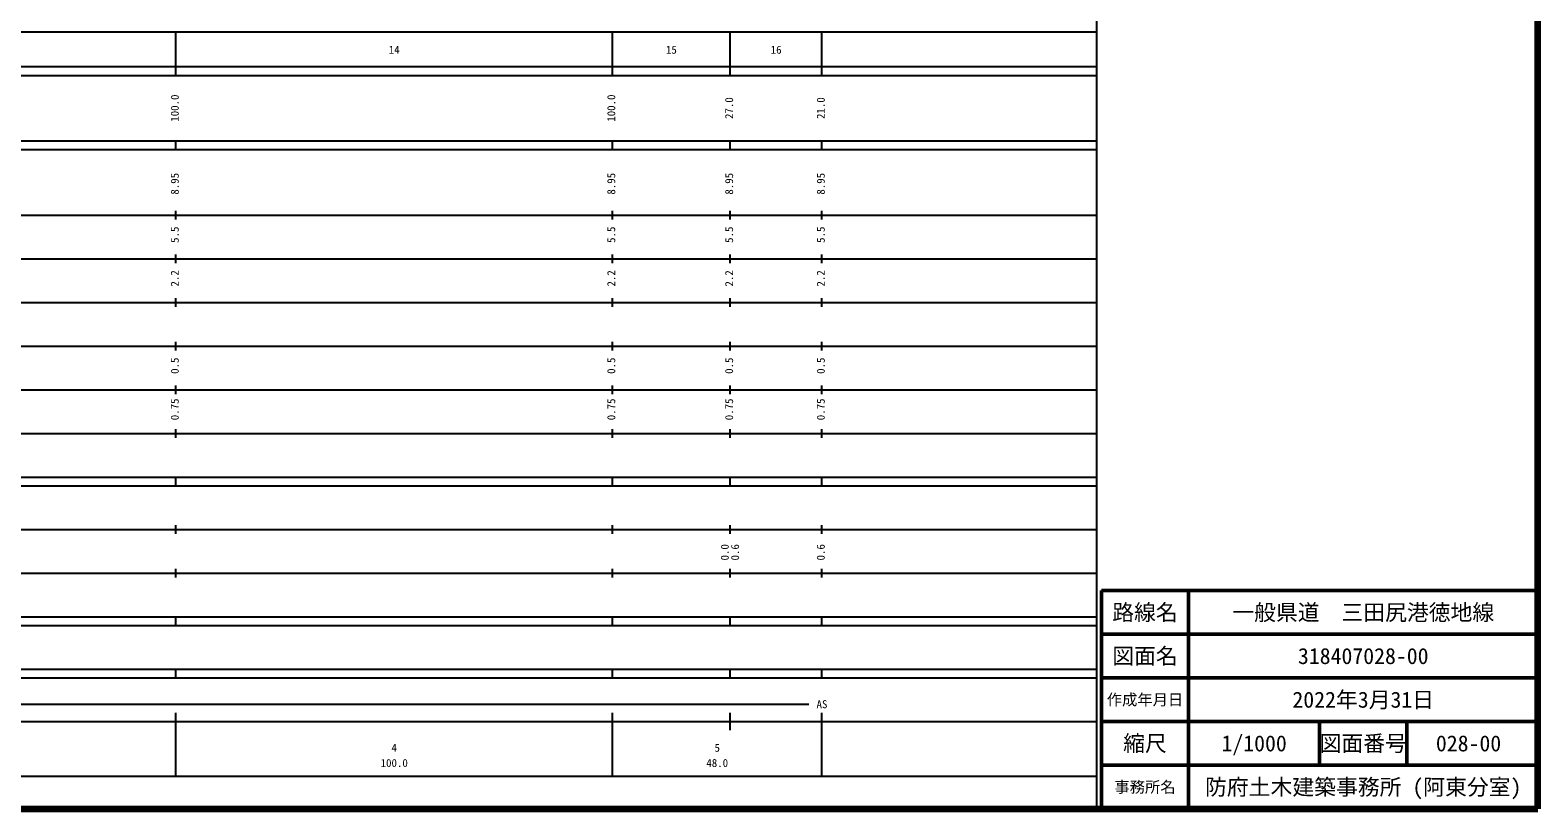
# Model space of a CAD drawing. Units: millimetres on the paper, enlarged 1000 times. Extents: x 40000 to 680000, y 20000 to 380000.
# Drawn here: x 334594 to 680000, y 20000 to 198357 of the extents above; entities that cross this region are included whole.
import ezdxf
from ezdxf.enums import TextEntityAlignment as Align

# ---------------------------------------------------------------- set-up
doc = ezdxf.new("R2010")
doc.units = ezdxf.units.MM
doc.header["$LTSCALE"] = 1000
for name, color, linetype, lineweight in [('M-TTL', 2, 'Continuous', 140), ('M-TTL-BAND', 7, 'Continuous', 25), ('M-TTL-FRAM', 2, 'Continuous', 50), ('M-TTL-LINE', 7, 'Continuous', 50)]:
    doc.layers.add(name, color=color, linetype=linetype, lineweight=lineweight)
doc.layers.add('M-TTL-TXT', color=7, linetype='Continuous')
doc.styles.add('ＭＳ ゴシック', font='')
doc.styles.get('ＭＳ ゴシック').set_extended_font_data('MS Gothic')

msp = doc.modelspace()

# ---------------------------------------------------------------- linework, layer by layer
at = {"layer": 'M-TTL'}
for p, q in [((680000, 20000), (680000, 380000)), ((40000, 20000), (680000, 20000))]:
    msp.add_line(p, q, dxfattribs=at)
at = {"layer": 'M-TTL-BAND'}
for p, q in [((579000, 20000), (579000, 370000)), ((68000, 198000), (579000, 198000)), ((368000, 188000), (368000, 198000)), ((468000, 188000), (468000, 198000)), ((495000, 188000), (495000, 198000)), ((516000, 188000), (516000, 198000)), ((40000, 190000), (579000, 190000)), ((40000, 188000), (579000, 188000)), ((40000, 173000), (579000, 173000)), ((368000, 171000), (368000, 173000)), ((468000, 171000), (468000, 173000)), ((495000, 171000), (495000, 173000)), ((516000, 171000), (516000, 173000)), ((40000, 171000), (579000, 171000)), ((40000, 156000), (579000, 156000)), ((368000, 155000), (368000, 157000)), ((468000, 155000), (468000, 157000)), ((495000, 155000), (495000, 157000)), ((516000, 155000), (516000, 157000)), ((46000, 146000), (579000, 146000)), ((368000, 145000), (368000, 147000)), ((468000, 145000), (468000, 147000)), ((495000, 145000), (495000, 147000)), ((516000, 145000), (516000, 147000)), ((52000, 136000), (579000, 136000)), ((368000, 135000), (368000, 137000)), ((468000, 135000), (468000, 137000)), ((495000, 135000), (495000, 137000)), ((516000, 135000), (516000, 137000)), ((46000, 126000), (579000, 126000)), ((368000, 125000), (368000, 127000)), ((468000, 125000), (468000, 127000)), ((495000, 125000), (495000, 127000)), ((516000, 125000), (516000, 127000)), ((52000, 116000), (579000, 116000)), ((368000, 115000), (368000, 117000)), ((468000, 115000), (468000, 117000)), ((495000, 115000), (495000, 117000)), ((516000, 115000), (516000, 117000)), ((46000, 106000), (579000, 106000)), ((368000, 105000), (368000, 107000)), ((468000, 105000), (468000, 107000)), ((495000, 105000), (495000, 107000)), ((516000, 105000), (516000, 107000)), ((40000, 96000), (579000, 96000)), ((40000, 94000), (579000, 94000)), ((368000, 94000), (368000, 96000)), ((468000, 94000), (468000, 96000)), ((495000, 94000), (495000, 96000)), ((516000, 94000), (516000, 96000)), ((49000, 84000), (579000, 84000)), ((368000, 83000), (368000, 85000)), ((468000, 83000), (468000, 85000)), ((495000, 83000), (495000, 85000)), ((516000, 83000), (516000, 85000)), ((40000, 74000), (579000, 74000)), ((368000, 73000), (368000, 75000)), ((468000, 73000), (468000, 75000)), ((495000, 73000), (495000, 75000)), ((516000, 73000), (516000, 75000)), ((40000, 64000), (579000, 64000)), ((368000, 62000), (368000, 64000)), ((468000, 62000), (468000, 64000)), ((495000, 62000), (495000, 64000)), ((516000, 62000), (516000, 64000)), ((40000, 62000), (579000, 62000)), ((40000, 52000), (579000, 52000)), ((368000, 50000), (368000, 52000)), ((468000, 50000), (468000, 52000)), ((495000, 50000), (495000, 52000)), ((516000, 50000), (516000, 52000)), ((40000, 50000), (579000, 50000)), ((71000, 44000), (513000, 44000)), ((368000, 27500), (368000, 42000)), ((468000, 27500), (468000, 42000)), ((495000, 38000), (495000, 42000)), ((516000, 27500), (516000, 42000)), ((40000, 40000), (579000, 40000)), ((68000, 27500), (579000, 27500))]:
    msp.add_line(p, q, dxfattribs=at)
at = {"layer": 'M-TTL-FRAM'}
for p, q in [((680000, 70000), (580000, 70000)), ((580000, 70000), (580000, 20000))]:
    msp.add_line(p, q, dxfattribs=at)
at = {"layer": 'M-TTL-LINE'}
for p, q in [((600000, 70000), (600000, 20000)), ((680000, 60000), (580000, 60000)), ((680000, 50000), (580000, 50000)), ((680000, 40000), (580000, 40000)), ((630000, 40000), (630000, 30000)), ((650000, 40000), (650000, 30000)), ((680000, 30000), (580000, 30000))]:
    msp.add_line(p, q, dxfattribs=at)

# ---------------------------------------------------------------- texts
at = {"layer": 'M-TTL-BAND', "style": 'ＭＳ ゴシック'}
for s, p in [('14', (418000, 192405)), ('15', (481500, 192405)), ('16', (505500, 192405)), ('AS', (516000, 42500)), ('4', (418000, 32523)), ('5', (492000, 32523)), ('100.0', (418000, 29033)), ('48.0', (492000, 29033))]:
    msp.add_text(s, height=1833, dxfattribs=at).set_placement(p, align=Align.BOTTOM_CENTER)
for s, p in [('100.0', (369186, 180500)), ('100.0', (469186, 180500)), ('27.0', (496186, 180500)), ('21.0', (517186, 180500)), ('8.95', (369186, 163174)), ('8.95', (469186, 163174)), ('8.95', (496186, 163174)), ('8.95', (517186, 163174)), ('5.5', (369186, 151500)), ('5.5', (469186, 151500)), ('5.5', (496186, 151500)), ('5.5', (517186, 151500)), ('2.2', (369186, 141500)), ('2.2', (469186, 141500)), ('2.2', (496186, 141500)), ('2.2', (517186, 141500)), ('0.5', (369186, 121500)), ('0.5', (469186, 121500)), ('0.5', (496186, 121500)), ('0.5', (517186, 121500)), ('0.75', (369186, 111500)), ('0.75', (469186, 111500)), ('0.75', (496186, 111500)), ('0.75', (517186, 111500)), ('0.0', (495186, 78764)), ('0.6', (497556, 78764)), ('0.6', (517186, 78764))]:
    msp.add_text(s, height=1833, rotation=90, dxfattribs=at).set_placement(p, align=Align.BOTTOM_CENTER)
at = {"layer": 'M-TTL-TXT', "style": 'ＭＳ ゴシック'}
for s, height, p in [('路線名', 3666, (590000, 65000)), ('路線名', 3666, (590000, 65000)), ('一般県道\u3000三田尻港徳地線', 3666, (640000, 65000)), ('図面名', 3666, (590000, 55000)), ('図面名', 3666, (590000, 55000)), ('318407028-00', 3666, (640000, 55000)), ('作成年月日', 2566, (590000, 45000)), ('作成年月日', 2566, (590000, 45000)), ('2022年3月31日', 3666, (640000, 45000)), ('縮尺', 3666, (590000, 35000)), ('縮尺', 3666, (590000, 35000)), ('1/1000', 3666, (615000, 35000)), ('図面番号', 3666, (640000, 35000)), ('図面番号', 3666, (640000, 35000)), ('028-00', 3666, (664125, 35000)), ('事務所名', 2566, (590000, 25000)), ('事務所名', 2566, (590000, 25000)), ('防府土木建築事務所 (阿東分室)', 3666, (640000, 25000))]:
    msp.add_text(s, height=height, dxfattribs=at).set_placement(p, align=Align.MIDDLE_CENTER)

doc.saveas('drawing.dxf')
